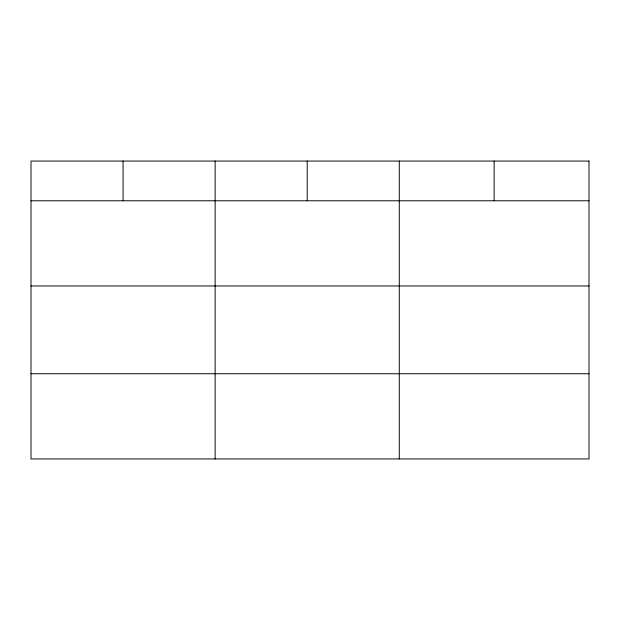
<?xml version="1.0" encoding="UTF-8"?>
<svg xmlns="http://www.w3.org/2000/svg" width="620" height="620" viewBox="0 0 620 620"><rect width="100%" height="100%" fill="white"/><g stroke="black" fill="none" stroke-linecap="round" stroke-linejoin="round"><path stroke-width="0.93" d="M31 200.772L589 200.772M31 285.967L589 285.967M31 373.744L589 373.744M494.14 161.06L494.14 200.772M399.28 161.06L399.28 458.939M307.21 161.06L307.21 200.772M215.14 161.06L215.14 458.939M123.07 161.06L123.07 200.772M589 161.06L31 161.06L31 458.939L589 458.939L589 161.06"/></g></svg>
